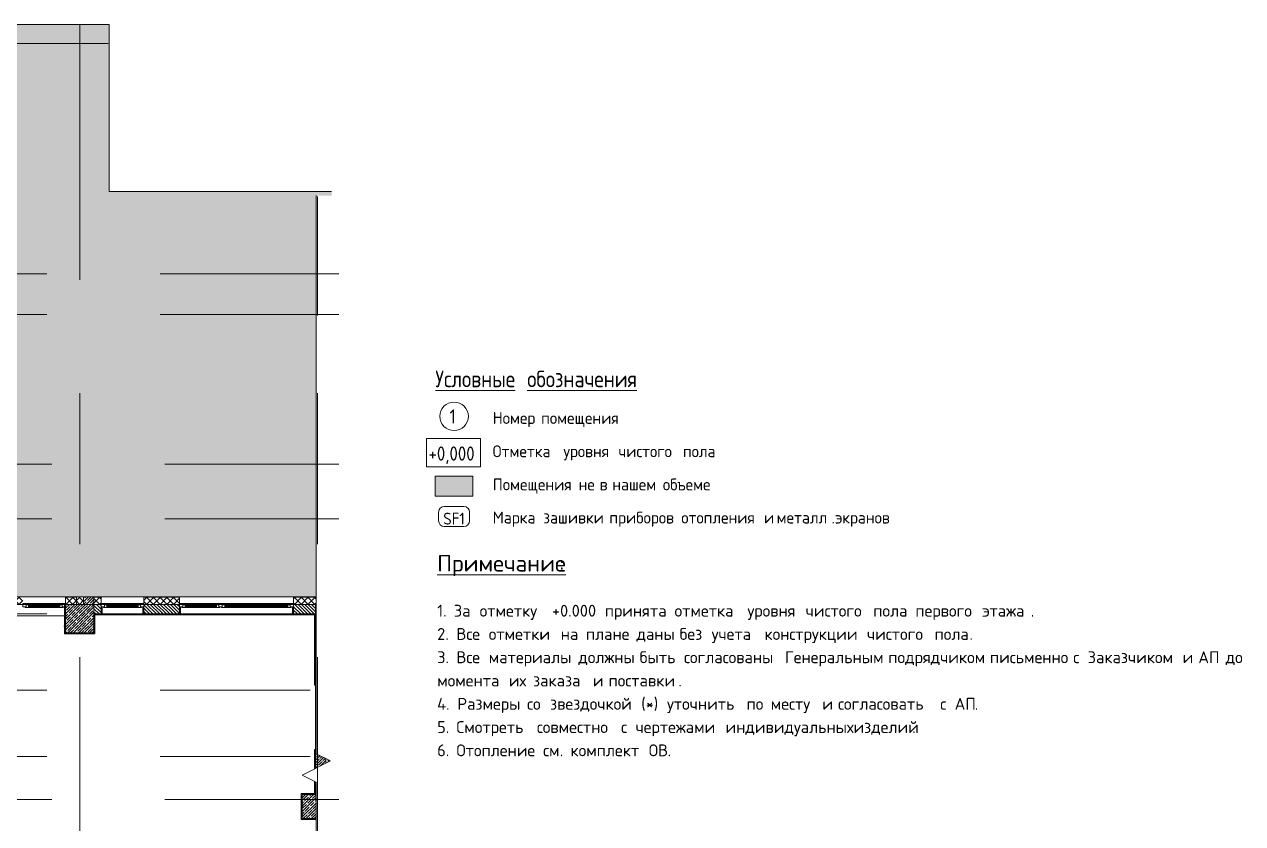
# Model space of a CAD drawing. Header units: millimetres. Extents: x -8624 to 194831, y -8553 to 29000.
# Drawn here: x 169199 to 194831, y 10590 to 27400 of the extents above; entities that cross this region are included whole.
import ezdxf

# ---------------------------------------------------------------- set-up
doc = ezdxf.new("R2010")
doc.units = ezdxf.units.MM
doc.linetypes.add('Осевая', pattern=[15875, 3175, -2381.25, 7937.5, -2381.25])
for name, color, linetype, lineweight in [('A-DETL-1', 7, 'Continuous', 9), ('A-DETL-GENF', 7, 'Continuous', 9), ('A-GENM-4', 7, 'Continuous', 9), ('A-GLAZ-2', 7, 'Continuous', 9), ('A-WALL-2', 7, 'Continuous', 9), ('A-WALL-5', 7, 'Continuous', 13), ('G-ANNO-TEXT', 7, 'Continuous', 9), ('I-WALL-5', 7, 'Continuous', 9), ('S-COLS-2', 7, 'Continuous', 9), ('Оси', 7, 'Continuous', 9), ('Оси-2', 7, 'Осевая', 9)]:
    doc.layers.add(name, color=color, linetype=linetype, lineweight=lineweight)
for name, color, linetype, lineweight, true_color in [('A-DETL-GENF-5', 7, 'Continuous', 9, 0xd4d4d4), ('A-DETL-GENF-8', 7, 'Continuous', 9, 0xf5f5f5), ('G-ANNO-TEXT-1', 7, 'Continuous', 9, 0x3c3c3c), ('G-ANNO-TEXT-2', 7, 'Continuous', 9, 0x008000), ('I-WALL-7', 9, 'Continuous', 9, 0x808080)]:
    doc.layers.add(name, color=color, linetype=linetype, lineweight=lineweight, true_color=true_color)
doc.styles.add('GOST Common_2', font='GOST_Common.ttf', dxfattribs={"width": 0.9, "height": 300})
doc.styles.add('GOST Common_3', font='GOST_Common.ttf', dxfattribs={"height": 250})
doc.styles.add('GOST Common_4', font='GOST_Common.ttf', dxfattribs={"width": 0.9, "height": 350})
doc.styles.add('ISOCPEUR', font='isocpeur.ttf', dxfattribs={"width": 0.9, "height": 250})
doc.styles.add('ISOCPEUR_2', font='isocpeur.ttf', dxfattribs={"height": 250})
doc.styles.add('ISOCPEUR_3', font='isocpeur.ttf', dxfattribs={"height": 350})
pattern_1 = [(45, (137053.74, 0), (-70.71068, 70.71068), []), (135, (137053.74, 0), (-70.71068, -70.71068), [])]
pattern_2 = [(45, (137053.745, 0), (-57.02463, 57.02463), []), (45, (137110.77, 0), (-57.02463, 57.02463), [100.806, -20.161, 3.353, -16.808])]
pattern_3 = [(0, (137053.745, 0), (121.92, 30.48), [10.058, -81.382, 10.058, -81.382, -487.68]), (0, (137053.745, 0), (121.92, 30.48), [-182.88, 10.058, -172.822, 10.058, -81.382, -213.36]), (0, (137053.745, 0), (121.92, 30.48), [-457.2, 10.058, -50.902, 10.058, -142.342]), (120, (137099.465, 15.24), (-87.356454, 90.345817), [10.058, -81.382, 10.058, -81.382, -487.68]), (120, (137099.465, 15.24), (-87.356454, 90.345817), [-182.88, 10.058, -172.822, 10.058, -81.382, -213.36]), (120, (137099.465, 15.24), (-87.356454, 90.345817), [-457.2, 10.058, -50.902, 10.058, -142.342]), (240, (137114.705, 76.2), (-34.563546, -120.825817), [10.058, -81.382, 10.058, -81.382, -487.68]), (240, (137114.705, 76.2), (-34.563546, -120.825817), [-182.88, 10.058, -172.822, 10.058, -81.382, -213.36]), (240, (137114.705, 76.2), (-34.563546, -120.825817), [-457.2, 10.058, -50.902, 10.058, -142.342])]

# ---------------------------------------------------------------- blocks, each defined once
blk = doc.blocks.new('парапет1 - парапет-18629556-План зашивки приборов отопления в осях 3 этажа 1-12')
at = {"layer": 'A-GENM-4'}
for p, q in [((-2411, 27400), (33928, 27400)), ((33928, 27400), (33926, 27398)), ((33928, 27400), (33928, 27398))]:
    blk.add_line(p, q, dxfattribs=at)
blk = doc.blocks.new('BSC_Колонна _Прямоугольная - 600х600-V163-План зашивки приборов отопления в осях 3 этажа 1-12')
at = {"layer": 'S-COLS-2'}
h = blk.add_hatch(dxfattribs=at)
h.set_pattern_fill('FP_132', color=256, style=0, pattern_type=2)
h.set_pattern_definition([(45, (-33310, -14900), (-57.02463, 57.02463), []), (45, (-33252.975, -14900), (-57.02463, 57.02463), [100.806, -20.161, 3.353, -16.808])])
h.paths.add_polyline_path([(-300, -300), (300, -300), (300, 300), (-300, 300), (-300, 113)])
for p, q in [((300, 300), (-300, 300)), ((-300, 300), (-300, -300)), ((300, -300), (300, 300)), ((-300, -300), (300, -300))]:
    blk.add_line(p, q, dxfattribs=at)
blk = doc.blocks.new('120_Окно_СКБ_1Ст - 120_Окно_СКБ_1Ст 900х2500_h_-V160-План зашивки приборов отопления в осях 3 этажа 1-12')
at = {"layer": 'A-GLAZ-2'}
for p, q in [((-450, -127), (-450, -57)), ((-450, -57), (-380, -57)), ((450, -57), (-450, -57)), ((-380, -127), (-450, -127)), ((-430, -127), (-400, -127)), ((-380, -127), (-400, -127)), ((-400, -127), (-400, -137)), ((-400, -137), (400, -137)), ((400, -137), (-400, -137)), ((-380, -57), (-380, -127)), ((380, -87), (-380, -87)), ((-380, -87), (-380, -127)), ((-330, -137), (-330, -87)), ((-330, -107), (330, -107)), ((330, -117), (-330, -117)), ((330, -137), (330, -87)), ((380, -127), (380, -57)), ((380, -57), (450, -57)), ((380, -127), (380, -87)), ((450, -127), (380, -127)), ((400, -127), (380, -127)), ((400, -127), (430, -127)), ((400, -137), (400, -127)), ((450, -57), (450, -127))]:
    blk.add_line(p, q, dxfattribs=at)
blk = doc.blocks.new('120_Окно_СКБ_1Ст - 120_Окно_СКБ_1Ст_900х2500_h_-20705657-План зашивки приборов отопления в осях 3 этажа 1-12')
at = {"layer": 'A-GLAZ-2'}
for p, q in [((-450, -127), (-450, -57)), ((-450, -57), (-380, -57)), ((450, -57), (-450, -57)), ((-380, -127), (-450, -127)), ((-430, -127), (-400, -127)), ((-380, -127), (-400, -127)), ((-400, -127), (-400, -137)), ((-400, -137), (400, -137)), ((400, -137), (-400, -137)), ((-380, -57), (-380, -127)), ((380, -87), (-380, -87)), ((-380, -87), (-380, -127)), ((-330, -137), (-330, -87)), ((-330, -107), (330, -107)), ((330, -117), (-330, -117)), ((330, -137), (330, -87)), ((380, -127), (380, -57)), ((380, -57), (450, -57)), ((380, -127), (380, -87)), ((450, -127), (380, -127)), ((400, -127), (380, -127)), ((400, -127), (450, -127)), ((400, -137), (400, -127)), ((450, -57), (450, -127))]:
    blk.add_line(p, q, dxfattribs=at)
blk = doc.blocks.new('120_Окно_СКБ_2Ст - 120_Окно_СКБ_2Ст 2400х2500 _мал створка слева_-22817474-План зашивки приборов отопления в осях 3 этажа 1-12')
at = {"layer": 'A-GLAZ-2'}
for p, q in [((-1130, 127), (-1200, 127)), ((-1200, 127), (-1200, 57)), ((-1200, 57), (-1130, 57)), ((1200, 57), (-1200, 57)), ((-1180, 127), (-1150, 127)), ((-1150, 127), (-1150, 137)), ((-1150, 137), (320, 137)), ((320, 137), (-1150, 137)), ((-1130, 127), (-1150, 127)), ((-1130, 57), (-1130, 127)), ((-1130, 87), (-1130, 127)), ((300, 87), (-1130, 87)), ((-1080, 137), (-1080, 87)), ((250, 117), (-1080, 117)), ((-1080, 107), (250, 107)), ((250, 137), (250, 87)), ((370, 127), (300, 127)), ((300, 127), (300, 57)), ((300, 127), (300, 87)), ((320, 127), (300, 127)), ((300, 57), (370, 57)), ((320, 137), (320, 127)), ((320, 127), (350, 127)), ((350, 127), (350, 137)), ((350, 137), (1150, 137)), ((1150, 137), (350, 137)), ((370, 127), (350, 127)), ((370, 57), (370, 127)), ((370, 87), (370, 127)), ((1130, 87), (370, 87)), ((420, 137), (420, 87)), ((1080, 117), (420, 117)), ((420, 107), (1080, 107)), ((1080, 137), (1080, 87)), ((1200, 127), (1130, 127)), ((1130, 127), (1130, 57)), ((1130, 127), (1130, 87)), ((1150, 127), (1130, 127)), ((1130, 57), (1200, 57)), ((1150, 137), (1150, 127)), ((1150, 127), (1180, 127)), ((1200, 57), (1200, 127))]:
    blk.add_line(p, q, dxfattribs=at)
blk = doc.blocks.new('BSC_Колонна _Прямоугольная - 500х500-V177-План зашивки приборов отопления в осях 3 этажа 1-12')
at = {"layer": 'S-COLS-2'}
h = blk.add_hatch(dxfattribs=at)
h.set_pattern_fill('FP_147', color=256, style=0, pattern_type=2)
h.set_pattern_definition([(45, (-38240, -10950), (-57.02463, 57.02463), []), (45, (-38182.975, -10950), (-57.02463, 57.02463), [100.806, -20.161, 3.353, -16.808])])
h.paths.add_polyline_path([(-250, -250), (48, -250), (48, 250), (-250, 250), (-250, 46)])
for p, q in [((48, 250), (-250, 250)), ((-250, 250), (-250, -250)), ((-250, -250), (48, -250))]:
    blk.add_line(p, q, dxfattribs=at)
blk = doc.blocks.new('парапет10 - парапет-22960140-План зашивки приборов отопления в осях 3 этажа 1-12')
at = {"layer": 'A-GENM-4'}
blk.add_line((38607, 23888), (33928, 23888), dxfattribs=at)
blk = doc.blocks.new('DET_L_Линия разрыва - М100-30654710-План зашивки приборов отопления в осях 3 этажа 1-12')
at = {"layer": 'A-DETL-GENF'}
for p, q in [((11890, 300), (11740, 0)), ((12190, -300), (11890, 300)), ((11740, 0), (0, 0)), ((12340, 0), (12190, -300)), ((24080, 0), (12340, 0))]:
    blk.add_line(p, q, dxfattribs=at)

msp = doc.modelspace()

# ---------------------------------------------------------------- hatches: boundary and pattern name
at = {"layer": 'A-DETL-GENF-5'}
msp.add_hatch(color=256, dxfattribs=at).paths.add_polyline_path([(136496.6, 14774.9), (136785.7, 14774.9), (136785.7, 15358), (175341.4, 15358), (175341.4, 23799.7), (175661.1, 23799.7), (175661.1, 23888.3), (170981.8, 23888.3), (170981.8, 27398.1), (134644.7, 27398.1), (134644.7, 14774.9), (135854.5, 14774.9)])
at = {"layer": 'A-DETL-GENF-8'}
msp.add_hatch(color=256, dxfattribs=at).paths.add_polyline_path([(178636, 17479.4), (178636, 17901), (177843.5, 17901), (177843.5, 17479.4)])
at = {"layer": 'A-WALL-2'}
h = msp.add_hatch(dxfattribs=at)
h.set_pattern_fill('FP_127', color=256, style=0, pattern_type=2)
h.set_pattern_definition(pattern_1)
h.paths.add_polyline_path([(174863.7, 15200), (175341.4, 15200), (175341.4, 15350), (174863.7, 15350)])
h.paths.add_polyline_path([(171808.9, 15200), (172463.7, 15200), (172463.7, 15350), (171713.7, 15350), (171713.7, 15200)])
h.paths.add_polyline_path([(169163.7, 15200), (169163.7, 15350), (167070.7, 15349), (167070.7, 15288), (167067.7, 15285), (166293.7, 15285), (166290.7, 15288), (166290, 15350), (162664, 15349), (162664, 15288), (162659.8, 15285), (161487, 15285), (161484, 15288), (161483.3, 15350), (156843.7, 15349), (156843.7, 15288), (156840.7, 15285), (156066.7, 15285), (156063.7, 15288), (156063, 15350), (151836.7, 15349), (151835.6, 15285.7), (151833.7, 15285), (151657.4, 15286.1), (151656.7, 15288), (151656, 15350), (149913.7, 15350), (149913.7, 15200), (167956.6, 15200)])
h.paths.add_polyline_path([(145313.7, 15200), (145313.7, 15350), (144713.7, 15350), (144713.7, 15200), (144843.1, 15200)])
h.paths.add_polyline_path([(146213.7, 15200), (146813.7, 15200), (146813.7, 15350), (146213.7, 15350)])
h.paths.add_polyline_path([(143813.7, 15200), (143813.7, 15350), (137093.7, 15350), (137093.7, 15293), (136943.7, 15293), (136943.7, 15200), (143559, 15200)])
h.paths.add_polyline_path([(170203.8, 15200), (170293.7, 15200), (170293.7, 15350), (170063.7, 15350), (170063.7, 15200)])
h.paths.add_polyline_path([(170663.7, 15200), (170813.7, 15200), (170813.7, 15350), (170663.7, 15350)])
h = msp.add_hatch(dxfattribs=at)
h.set_pattern_fill('FP_125', color=256, style=0, pattern_type=2)
h.set_pattern_definition([(135, (137053.745, 0), (-35.35534, -35.35534), [])])
h.paths.add_polyline_path([(171808.9, 15000), (172463.7, 15000), (172463.7, 15200), (171713.7, 15200), (171713.7, 15000)])
h.paths.add_polyline_path([(170813.7, 15000), (170813.7, 15200), (170663.7, 15200), (170663.7, 15000), (170683.7, 15000)])
h.paths.add_polyline_path([(175323.7, 15000), (175323.7, 15200), (174863.7, 15200), (174863.7, 15000), (175303.7, 15000)])
at = {"layer": 'I-WALL-5'}
h = msp.add_hatch(dxfattribs=at)
h.set_pattern_fill('FP_127', color=256, style=0, pattern_type=2)
h.set_pattern_definition(pattern_1)
h.paths.add_polyline_path([(170293.7, 15200), (170443.7, 15200), (170443.7, 15358), (170293.7, 15358), (170293.7, 15263.7)])
h = msp.add_hatch(dxfattribs=at)
h.set_pattern_fill('FP_128', color=256, style=0, pattern_type=2)
h.set_pattern_definition(pattern_2)
h.paths.add_polyline_path([(170524.8, 15200), (170663.7, 15200), (170663.7, 15358), (170443.7, 15358), (170443.7, 15200)])
h = msp.add_hatch(dxfattribs=at)
h.set_pattern_fill('FP_128', color=256, style=0, pattern_type=2)
h.set_pattern_definition(pattern_2)
h.paths.add_polyline_path([(175323.7, 11200), (175341.4, 11200), (175341.4, 11459.9), (175323.7, 11468.7), (175323.7, 11459.9)])
h.paths.add_polyline_path([(175323.7, 11751), (175543.7, 11861), (175543.7, 11958.7), (175341.4, 12059.9), (175341.4, 12125), (175323.7, 12125), (175323.7, 11852.6)])
h.paths.add_polyline_path([(175341.4, 13525), (175341.4, 15200), (175323.7, 15200), (175323.7, 13525)])
h = msp.add_hatch(dxfattribs=at)
h.set_pattern_fill('FP_128', color=256, style=0, pattern_type=2)
h.set_pattern_definition(pattern_2)
h.paths.add_polyline_path([(175593.7, 11886), (175641.4, 11909.9), (175593.7, 11933.7), (175593.7, 11909.9)])
at = {"layer": 'I-WALL-7'}
h = msp.add_hatch(dxfattribs=at)
h.set_pattern_fill('FP_148', color=256, style=0, pattern_type=2)
h.set_pattern_definition(pattern_3)
h.paths.add_polyline_path([(170833.7, 15000), (170833.7, 15148), (170813.7, 15148), (170813.7, 15000)])
h = msp.add_hatch(dxfattribs=at)
h.set_pattern_fill('FP_148', color=256, style=0, pattern_type=2)
h.set_pattern_definition(pattern_3)
h.paths.add_polyline_path([(171713.7, 15000), (171713.7, 15148), (171693.7, 15148), (171693.7, 15000)])
h = msp.add_hatch(dxfattribs=at)
h.set_pattern_fill('FP_148', color=256, style=0, pattern_type=2)
h.set_pattern_definition(pattern_3)
h.paths.add_polyline_path([(172483.7, 15000), (172483.7, 15148), (172463.7, 15148), (172463.7, 15000)])
h = msp.add_hatch(dxfattribs=at)
h.set_pattern_fill('FP_148', color=256, style=0, pattern_type=2)
h.set_pattern_definition(pattern_3)
h.paths.add_polyline_path([(174863.7, 15000), (174863.7, 15148), (174843.7, 15148), (174843.7, 15000)])
h = msp.add_hatch(dxfattribs=at)
h.set_pattern_fill('FP_148', color=256, style=0, pattern_type=2)
h.set_pattern_definition(pattern_3)
h.paths.add_polyline_path([(170063.7, 14580), (170063.7, 14960), (170043.7, 14960), (170043.7, 14580)])
h = msp.add_hatch(dxfattribs=at)
h.set_pattern_fill('FP_148', color=256, style=0, pattern_type=2)
h.set_pattern_definition(pattern_3)
h.paths.add_polyline_path([(170663.7, 14600), (170683.7, 14600), (170683.7, 15000), (170663.7, 15000)])
h = msp.add_hatch(dxfattribs=at)
h.set_pattern_fill('FP_148', color=256, style=0, pattern_type=2)
h.set_pattern_definition(pattern_3)
h.paths.add_polyline_path([(175303.7, 14980), (175323.7, 14980), (175323.7, 15000), (174863.7, 15000), (174863.7, 14980), (175302.7, 14980)])
h.paths.add_polyline_path([(172463.7, 14980), (172463.7, 15000), (171713.7, 15000), (171713.7, 14980), (171808.9, 14980)])
h.paths.add_polyline_path([(170683.7, 14980), (170813.7, 14980), (170813.7, 15000), (170683.7, 15000)])
h = msp.add_hatch(dxfattribs=at)
h.set_pattern_fill('FP_148', color=256, style=0, pattern_type=2)
h.set_pattern_definition(pattern_3)
h.paths.add_polyline_path([(175303.7, 11200), (175323.7, 11200), (175323.7, 11468.7), (175303.7, 11478.7), (175303.7, 11220)])
h.paths.add_polyline_path([(175303.7, 11741), (175323.7, 11751), (175323.7, 12125), (175303.7, 12125), (175303.7, 11909.9)])
h.paths.add_polyline_path([(175303.7, 13525), (175323.7, 13525), (175323.7, 14980), (175303.7, 14980), (175303.7, 14008.5)])
h = msp.add_hatch(dxfattribs=at)
h.set_pattern_fill('FP_148', color=256, style=0, pattern_type=2)
h.set_pattern_definition(pattern_3)
h.paths.add_polyline_path([(170063.7, 14580), (170683.7, 14580), (170683.7, 14600), (170063.7, 14600)])
h = msp.add_hatch(dxfattribs=at)
h.set_pattern_fill('FP_148', color=256, style=0, pattern_type=2)
h.set_pattern_definition(pattern_3)
h.paths.add_polyline_path([(175341.4, 13505), (175341.4, 13525), (175303.7, 13525), (175303.7, 13505)])
h = msp.add_hatch(dxfattribs=at)
h.set_pattern_fill('FP_148', color=256, style=0, pattern_type=2)
h.set_pattern_definition(pattern_3)
h.paths.add_polyline_path([(175303.7, 12125), (175341.4, 12125), (175341.4, 12145), (175303.7, 12145), (175303.7, 12140)])
h = msp.add_hatch(dxfattribs=at)
h.set_pattern_fill('FP_148', color=256, style=0, pattern_type=2)
h.set_pattern_definition(pattern_3)
h.paths.add_polyline_path([(175023.7, 11200), (175303.7, 11200), (175302.7, 11220), (175023.7, 11220)])
h = msp.add_hatch(dxfattribs=at)
h.set_pattern_fill('FP_148', color=256, style=0, pattern_type=2)
h.set_pattern_definition(pattern_3)
h.paths.add_polyline_path([(175043.7, 10680), (175043.7, 11200), (175023.7, 11200), (175023.7, 10680)])
h = msp.add_hatch(dxfattribs=at)
h.set_pattern_fill('FP_148', color=256, style=0, pattern_type=2)
h.set_pattern_definition(pattern_3)
h.paths.add_polyline_path([(175341.4, 10680), (175341.4, 10700), (175043.7, 10700), (175043.7, 10680)])

# ---------------------------------------------------------------- linework, layer by layer
at = {"layer": 'A-DETL-1'}
for p, q in [((170981.8, 27398.1), (134644.7, 27398.1)), ((170981.8, 23888.3), (170981.8, 27398.1)), ((175661.1, 23888.3), (170981.8, 23888.3)), ((178636, 17901), (177843.5, 17901)), ((177843.5, 17901), (177843.5, 17479.4)), ((178636, 17479.4), (178636, 17901)), ((177843.5, 17479.4), (178636, 17479.4)), ((178033.5, 17261.4), (178446, 17261.4)), ((177913.5, 16959.7), (177913.5, 17141.4)), ((178566, 17141.4), (178566, 16959.7)), ((178446, 16839.7), (178033.5, 16839.7)), ((136785.7, 15358), (175341.4, 15358))]:
    msp.add_line(p, q, dxfattribs=at)
msp.add_circle((178239.7, 19156.2), 300, dxfattribs=at)
for centre, start, end in [((178033.5, 17141.4), 90, 180), ((178446, 17141.4), 0, 90), ((178033.5, 16959.7), 180, 270), ((178446, 16959.7), 270, 0)]:
    msp.add_arc(centre, 120, start, end, dxfattribs=at)
at = {"layer": 'A-WALL-2'}
for p, q in [((167663.7, 15200), (170063.7, 15200)), ((170063.7, 15358), (170063.7, 15200)), ((175323.7, 15200), (170663.7, 15200)), ((170813.7, 15148), (170813.7, 15358)), ((171713.7, 15358), (171713.7, 15148)), ((172463.7, 15148), (172463.7, 15358)), ((174863.7, 15358), (174863.7, 15148)), ((175323.7, 15000), (175323.7, 15200))]:
    msp.add_line(p, q, dxfattribs=at)
at = {"layer": 'A-WALL-5'}
for p, q in [((170286.7, 15353), (170063.7, 15353)), ((170293.7, 15350), (170063.7, 15350)), ((170286.7, 15358), (170286.7, 15350)), ((170288.7, 15358), (170288.7, 15350)), ((170293.7, 15358), (170293.7, 15200)), ((170443.7, 15358), (170443.7, 15200)), ((170663.7, 15358), (170663.7, 15200)), ((170813.7, 15353), (170663.7, 15353)), ((170813.7, 15350), (170663.7, 15350)), ((170813.7, 15200), (170663.7, 15200)), ((172463.7, 15353), (171713.7, 15353)), ((172463.7, 15350), (171713.7, 15350)), ((172463.7, 15200), (171713.7, 15200)), ((175341.4, 15353), (174863.7, 15353)), ((175341.4, 15350), (174863.7, 15350)), ((175323.7, 15200), (174863.7, 15200)), ((170043.7, 14960), (170043.7, 14580)), ((170813.7, 15000), (170663.7, 15000)), ((170683.7, 14980), (170813.7, 14980)), ((170683.7, 14980), (170683.7, 14979)), ((171713.7, 15000), (172463.7, 15000)), ((171713.7, 14980), (172463.7, 14980)), ((174863.7, 15000), (175323.7, 15000)), ((174863.7, 14980), (175302.7, 14980)), ((175323.7, 14980), (175323.7, 15000)), ((175323.7, 14980), (175323.7, 13525)), ((175303.7, 13525), (175323.7, 13525)), ((175323.7, 13525), (175303.7, 13525)), ((175303.7, 12125), (175303.7, 11741)), ((175323.7, 12125), (175323.7, 11751)), ((175303.7, 11478.7), (175303.7, 11220)), ((175323.7, 11468.7), (175323.7, 11200)), ((175023.7, 11220), (175303.7, 11220)), ((175043.7, 10680), (175341.4, 10680))]:
    msp.add_line(p, q, dxfattribs=at)
at = {"layer": 'G-ANNO-TEXT-1', "flags": 128}
msp.add_lwpolyline([(177663, 18686.7), (178796.9, 18686.7), (178796.9, 18090.7), (177663, 18090.7)], close=True, dxfattribs=at)
at = {"layer": 'I-WALL-5'}
for p, q in [((170042.7, 15148), (170063.7, 15148)), ((170042.7, 15148), (170042.7, 15000)), ((170043.7, 14980), (170043.7, 15200)), ((170813.7, 15148), (170813.7, 14979)), ((170834.7, 15148), (170813.7, 15148)), ((170833.7, 15000), (170833.7, 15148)), ((170834.7, 15000), (170834.7, 15148)), ((171713.7, 15148), (171692.7, 15148)), ((171692.7, 15148), (171692.7, 15000)), ((171693.7, 15148), (171693.7, 15000)), ((171713.7, 14979), (171713.7, 15148)), ((172463.7, 15148), (172463.7, 14979)), ((172484.7, 15148), (172463.7, 15148)), ((172483.7, 15000), (172483.7, 15148)), ((172484.7, 15000), (172484.7, 15148)), ((174863.7, 15148), (174842.7, 15148)), ((174842.7, 15148), (174842.7, 15000)), ((174843.7, 15148), (174843.7, 15000)), ((174863.7, 15148), (174863.7, 14979)), ((175341.4, 15200), (175323.7, 15200)), ((170042.7, 14959), (168835.9, 14959)), ((170063.7, 15000), (170042.7, 15000)), ((170063.7, 14960), (170042.7, 14960)), ((170042.7, 14960), (170042.7, 14579)), ((170043.7, 14980), (170063.7, 14980)), ((170683.7, 14580), (170683.7, 14979)), ((175302.7, 14979), (170684.7, 14979)), ((170684.7, 14579), (170684.7, 14979)), ((170813.7, 15000), (170834.7, 15000)), ((171713.7, 14980), (170813.7, 14980)), ((170833.7, 15000), (171693.7, 15000)), ((171692.7, 15000), (171713.7, 15000)), ((172463.7, 15000), (172484.7, 15000)), ((174863.7, 14980), (172463.7, 14980)), ((172483.7, 15000), (174843.7, 15000)), ((174842.7, 15000), (174863.7, 15000)), ((175302.7, 15000), (175302.7, 14980)), ((175302.7, 14980), (175303.7, 14980)), ((175302.7, 14979), (175302.7, 13525)), ((175303.7, 13525), (175303.7, 15000)), ((170042.7, 14579), (170684.7, 14579)), ((170043.7, 14580), (170683.7, 14580)), ((175302.7, 13525), (175303.7, 13525)), ((175303.7, 13525), (175303.7, 13504)), ((175303.7, 13505), (175341.4, 13505)), ((175303.7, 13504), (175341.4, 13504)), ((175323.7, 13525), (175341.4, 13525)), ((175341.4, 13525), (175323.7, 13525)), ((175323.7, 12145), (175323.7, 13505)), ((175302.7, 12125), (175302.7, 11740.5)), ((175302.7, 12125), (175341.4, 12125)), ((175303.7, 12146), (175303.7, 12125)), ((175341.4, 12146), (175303.7, 12146)), ((175341.4, 12145), (175303.7, 12145)), ((175543.7, 11861), (175543.7, 11958.7)), ((175593.7, 11933.7), (175593.7, 11886)), ((175302.7, 11479.2), (175302.7, 11220)), ((175022.7, 11221), (175022.7, 10679)), ((175303.7, 11221), (175022.7, 11221)), ((175023.7, 11220), (175023.7, 10680)), ((175022.7, 10679), (175341.4, 10679)), ((175023.7, 10680), (175043.7, 10680))]:
    msp.add_line(p, q, dxfattribs=at)
at = {"layer": 'Оси'}
for p, q in [((170363.7, 24898.1), (170363.7, 27398.1)), ((168463.7, 27000), (170963.7, 27000)), ((175363.7, 21277.7), (175363.7, 23777.7)), ((173313.7, 22150), (175813.7, 22150)), ((173313.7, 21300), (175813.7, 21300)), ((173313.7, 18150), (175813.7, 18150)), ((173313.7, 17000), (175813.7, 17000)), ((172713.7, 15000), (175213.7, 15000)), ((172713.7, 13400), (175213.7, 13400)), ((172713.7, 12000), (175213.7, 12000)), ((173313.7, 11100), (175813.7, 11100))]:
    msp.add_line(p, q, dxfattribs=at)
at = {"layer": 'Оси-2'}
for p, q in [((170363.7, 593.7), (170363.7, 24898.1)), ((134746.7, 22150), (173313.7, 22150)), ((134746.7, 21300), (173313.7, 21300)), ((175363.7, 593.7), (175363.7, 21277.7)), ((134851.3, 18150), (173313.7, 18150)), ((134851.3, 17000), (173313.7, 17000)), ((134746.7, 15000), (172713.7, 15000)), ((134746.7, 13400), (172713.7, 13400)), ((134746.7, 12000), (172713.7, 12000)), ((134851.3, 11100), (173313.7, 11100))]:
    msp.add_line(p, q, dxfattribs=at)

# ---------------------------------------------------------------- block references
at = {"layer": 'A-DETL-GENF', "rotation": 90.00000000000031}
msp.add_blockref('DET_L_Линия разрыва - М100-30654710-План зашивки приборов отопления в осях 3 этажа 1-12', (175341.4, -280), dxfattribs=at)
at = {"layer": 'A-GENM-4'}
for name in ['парапет1 - парапет-18629556-План зашивки приборов отопления в осях 3 этажа 1-12', 'парапет10 - парапет-22960140-План зашивки приборов отопления в осях 3 этажа 1-12']:
    msp.add_blockref(name, (137053.7, 0), dxfattribs=at)
at = {"layer": 'A-GLAZ-2'}
for name, p in [('120_Окно_СКБ_1Ст - 120_Окно_СКБ_1Ст_900х2500_h_-20705657-План зашивки приборов отопления в осях 3 этажа 1-12', (169613.7, 15275)), ('120_Окно_СКБ_1Ст - 120_Окно_СКБ_1Ст 900х2500_h_-V160-План зашивки приборов отопления в осях 3 этажа 1-12', (171263.7, 15275))]:
    msp.add_blockref(name, p, dxfattribs=at)
at = {"layer": 'A-GLAZ-2', "rotation": 180}
msp.add_blockref('120_Окно_СКБ_2Ст - 120_Окно_СКБ_2Ст 2400х2500 _мал створка слева_-22817474-План зашивки приборов отопления в осях 3 этажа 1-12', (173663.7, 15275), dxfattribs=at)
at = {"layer": 'S-COLS-2'}
for name, p in [('BSC_Колонна _Прямоугольная - 600х600-V163-План зашивки приборов отопления в осях 3 этажа 1-12', (170363.7, 14900)), ('BSC_Колонна _Прямоугольная - 500х500-V177-План зашивки приборов отопления в осях 3 этажа 1-12', (175293.7, 10950))]:
    msp.add_blockref(name, p, dxfattribs=at)

# ---------------------------------------------------------------- texts
at = {"layer": 'G-ANNO-TEXT', "attachment_point": 1}
for s, insert, char_height, width, style in [('\\LУсловные', (177845.4, 20117.7), 350, 2215.063, 'GOST Common_4'), ('\\L\\fGOST Common|b0|i0|c204|p34|;\\W.9;\\L ', (179673, 20117.7), 350, 129.873, 'GOST Common_4'), ('\\Lобозначения', (179780.2, 20117.7), 350, 3015.948, 'GOST Common_4'), ('\\fGOST Common|b0|i0|c204|p34|;\\W.9;1', (178145.4, 19303.4), 300, 173.165, 'GOST Common_2'), ('\\LПримечание', (177884.1, 16240.6), 350, 3110.548, 'ISOCPEUR_3'), ('\\L\\fISOCPEUR|b0|i0|c204|p34|;\\L:', (180450.6, 16240.6), 350, 128.27, 'ISOCPEUR_3'), ('1. ', (177884.1, 15192.7), 250, 424.894, 'ISOCPEUR_2'), ('За', (178234.7, 15192.7), 250, 472.996, 'ISOCPEUR_2'), ('\\fISOCPEUR|b0|i0|c204|p34|; ', (178624.9, 15192.7), 250, 184.388, 'ISOCPEUR_2'), (' +0.000 ', (180139.7, 15192.7), 250, 1539.24, 'ISOCPEUR_2'), ('\\fISOCPEUR|b0|i0|c204|p34|; ', (182726, 15192.7), 250, 184.388, 'ISOCPEUR_2'), ('\\fISOCPEUR|b0|i0|c204|p34|; ', (184260.6, 15192.7), 250, 184.388, 'ISOCPEUR_2'), ('\\fISOCPEUR|b0|i0|c204|p34|; ', (185484.3, 15192.7), 250, 184.388, 'ISOCPEUR_2'), ('\\fISOCPEUR|b0|i0|c204|p34|; ', (186906.4, 15192.7), 250, 184.388, 'ISOCPEUR_2'), ('\\fISOCPEUR|b0|i0|c204|p34|; ', (187792.8, 15192.7), 250, 184.388, 'ISOCPEUR_2'), ('\\fISOCPEUR|b0|i0|c204|p34|; ', (189195, 15192.7), 250, 184.388, 'ISOCPEUR_2'), ('отметку', (178777.1, 15192.7), 250, 1651.476, 'ISOCPEUR_2'), ('принята', (181409.7, 15192.7), 250, 1595.358, 'ISOCPEUR_2'), ('отметка', (182878.1, 15192.7), 250, 1675.527, 'ISOCPEUR_2'), ('уровня', (184412.7, 15192.7), 250, 1298.734, 'ISOCPEUR_2'), ('чистого', (185636.4, 15192.7), 250, 1539.24, 'ISOCPEUR_2'), ('пола', (187058.5, 15192.7), 250, 889.873, 'ISOCPEUR_2'), ('первого', (187944.9, 15192.7), 250, 1515.189, 'ISOCPEUR_2'), ('этажа', (189347.2, 15192.7), 250, 1242.616, 'ISOCPEUR_2'), ('\\fISOCPEUR|b0|i0|c204|p34|;.', (190372.4, 15192.7), 250, 88.186, 'ISOCPEUR_2'), ('2. ', (177884.1, 14703.2), 250, 489.029, 'ISOCPEUR_2'), ('Все', (178287.6, 14703.2), 250, 641.35, 'ISOCPEUR_2'), ('\\fISOCPEUR|b0|i0|c204|p34|; ', (178816.8, 14703.2), 250, 184.388, 'ISOCPEUR_2'), ('отметки', (178968.9, 14703.2), 250, 1651.476, 'ISOCPEUR_2'), ('\\fISOCPEUR|b0|i0|c204|p34|; ', (180331.5, 14703.2), 250, 184.388, 'ISOCPEUR_2'), ('на', (180483.6, 14703.2), 250, 456.962, 'ISOCPEUR_2'), ('\\fISOCPEUR|b0|i0|c204|p34|; ', (180860.7, 14703.2), 250, 184.388, 'ISOCPEUR_2'), ('плане', (181012.8, 14703.2), 250, 1106.329, 'ISOCPEUR_2'), ('\\fISOCPEUR|b0|i0|c204|p34|; ', (181925.6, 14703.2), 250, 184.388, 'ISOCPEUR_2'), ('даны', (182077.8, 14703.2), 250, 913.924, 'ISOCPEUR_2'), ('\\fISOCPEUR|b0|i0|c204|p34|; ', (182831.8, 14703.2), 250, 184.388, 'ISOCPEUR_2'), ('без', (182984, 14703.2), 250, 633.333, 'ISOCPEUR_2'), ('\\fISOCPEUR|b0|i0|c204|p34|; ', (183506.5, 14703.2), 250, 184.388, 'ISOCPEUR_2'), ('учета', (183658.6, 14703.2), 250, 1162.447, 'ISOCPEUR_2'), ('\\fISOCPEUR|b0|i0|c204|p34|; ', (184617.8, 14703.2), 250, 184.388, 'ISOCPEUR_2'), ('конструкции', (184769.9, 14703.2), 250, 2429.113, 'ISOCPEUR_2'), ('\\fISOCPEUR|b0|i0|c204|p34|; ', (186774.1, 14703.2), 250, 184.388, 'ISOCPEUR_2'), ('чистого', (186926.2, 14703.2), 250, 1539.24, 'ISOCPEUR_2'), ('\\fISOCPEUR|b0|i0|c204|p34|; ', (188196.2, 14703.2), 250, 184.388, 'ISOCPEUR_2'), ('пола', (188348.4, 14703.2), 250, 889.873, 'ISOCPEUR_2'), ('\\fISOCPEUR|b0|i0|c204|p34|;.', (189082.6, 14703.2), 250, 88.186, 'ISOCPEUR_2'), ('3. ', (177884.1, 14213.7), 250, 489.029, 'ISOCPEUR_2'), ('Все', (178287.6, 14213.7), 250, 641.35, 'ISOCPEUR_2'), ('\\fISOCPEUR|b0|i0|c204|p34|; ', (178816.8, 14213.7), 250, 184.388, 'ISOCPEUR_2'), ('материалы', (178968.9, 14213.7), 250, 2100.421, 'ISOCPEUR_2'), ('\\fISOCPEUR|b0|i0|c204|p34|; ', (180701.9, 14213.7), 250, 184.388, 'ISOCPEUR_2'), ('должны', (180854.1, 14213.7), 250, 1378.902, 'ISOCPEUR_2'), ('\\fISOCPEUR|b0|i0|c204|p34|; ', (181991.8, 14213.7), 250, 184.388, 'ISOCPEUR_2'), ('быть', (182143.9, 14213.7), 250, 945.991, 'ISOCPEUR_2'), ('\\fISOCPEUR|b0|i0|c204|p34|; ', (182924.4, 14213.7), 250, 184.388, 'ISOCPEUR_2'), ('согласованы', (183076.6, 14213.7), 250, 2389.029, 'ISOCPEUR_2'), ('\\fISOCPEUR|b0|i0|c204|p34|; ', (185047.7, 14213.7), 250, 184.388, 'ISOCPEUR_2'), ('Генеральным', (185199.8, 14213.7), 250, 2453.164, 'ISOCPEUR_2'), ('\\fISOCPEUR|b0|i0|c204|p34|; ', (187223.9, 14213.7), 250, 184.388, 'ISOCPEUR_2'), ('подрядчиком', (187376, 14213.7), 250, 2405.062, 'ISOCPEUR_2'), ('\\fISOCPEUR|b0|i0|c204|p34|; ', (189360.4, 14213.7), 250, 184.388, 'ISOCPEUR_2'), ('письменно', (189512.5, 14213.7), 250, 1940.084, 'ISOCPEUR_2'), ('\\fISOCPEUR|b0|i0|c204|p34|; ', (191113.3, 14213.7), 250, 184.388, 'ISOCPEUR_2'), ('\\fISOCPEUR|b0|i0|c204|p34|;с', (191265.4, 14213.7), 250, 184.388, 'ISOCPEUR_2'), ('\\fISOCPEUR|b0|i0|c204|p34|; ', (191417.5, 14213.7), 250, 184.388, 'ISOCPEUR_2'), ('Заказчиком', (191569.7, 14213.7), 250, 2236.708, 'ISOCPEUR_2'), ('\\fISOCPEUR|b0|i0|c204|p34|; ', (193415.2, 14213.7), 250, 184.388, 'ISOCPEUR_2'), ('\\fISOCPEUR|b0|i0|c204|p34|;и', (193567.3, 14213.7), 250, 216.456, 'ISOCPEUR_2'), ('\\fISOCPEUR|b0|i0|c204|p34|; ', (193745.9, 14213.7), 250, 184.388, 'ISOCPEUR_2'), ('АП', (193898, 14213.7), 250, 513.08, 'ISOCPEUR_2'), ('\\fISOCPEUR|b0|i0|c204|p34|; ', (194321.3, 14213.7), 250, 184.388, 'ISOCPEUR_2'), ('до', (194473.5, 14213.7), 250, 432.911, 'ISOCPEUR_2'), ('\\fISOCPEUR|b0|i0|c204|p34|; ', (194830.7, 14213.7), 250, 184.388, 'ISOCPEUR_2'), ('момента', (177884.1, 13724.3), 250, 1643.459, 'ISOCPEUR_2'), ('\\fISOCPEUR|b0|i0|c204|p34|; ', (179240.1, 13724.3), 250, 184.388, 'ISOCPEUR_2'), ('их', (179392.2, 13724.3), 250, 432.911, 'ISOCPEUR_2'), ('\\fISOCPEUR|b0|i0|c204|p34|; ', (179749.4, 13724.3), 250, 184.388, 'ISOCPEUR_2'), ('заказа', (179901.6, 13724.3), 250, 1338.818, 'ISOCPEUR_2'), ('\\fISOCPEUR|b0|i0|c204|p34|; ', (181006.2, 13724.3), 250, 184.388, 'ISOCPEUR_2'), ('\\fISOCPEUR|b0|i0|c204|p34|;и', (181158.3, 13724.3), 250, 216.456, 'ISOCPEUR_2'), ('\\fISOCPEUR|b0|i0|c204|p34|; ', (181336.9, 13724.3), 250, 184.388, 'ISOCPEUR_2'), ('поставки', (181489.1, 13724.3), 250, 1779.746, 'ISOCPEUR_2'), ('\\fISOCPEUR|b0|i0|c204|p34|;.', (182957.5, 13724.3), 250, 88.186, 'ISOCPEUR_2'), ('4. ', (177884.1, 13234.8), 250, 513.08, 'ISOCPEUR_2'), ('Размеры', (178307.4, 13234.8), 250, 1595.358, 'ISOCPEUR_2'), ('\\fISOCPEUR|b0|i0|c204|p34|; ', (179623.7, 13234.8), 250, 184.388, 'ISOCPEUR_2'), ('со', (179775.9, 13234.8), 250, 400.844, 'ISOCPEUR_2'), ('\\fISOCPEUR|b0|i0|c204|p34|; ', (180106.6, 13234.8), 250, 184.388, 'ISOCPEUR_2'), ('звездочкой', (180258.7, 13234.8), 250, 2132.489, 'ISOCPEUR_2'), (' (*) ', (182018.2, 13234.8), 250, 849.789, 'ISOCPEUR_2'), ('уточнить', (182719.4, 13234.8), 250, 1843.881, 'ISOCPEUR_2'), ('\\fISOCPEUR|b0|i0|c204|p34|; ', (184240.7, 13234.8), 250, 184.388, 'ISOCPEUR_2'), ('по', (184392.9, 13234.8), 250, 432.911, 'ISOCPEUR_2'), ('\\fISOCPEUR|b0|i0|c204|p34|; ', (184750, 13234.8), 250, 184.388, 'ISOCPEUR_2'), ('месту', (184902.2, 13234.8), 250, 1130.379, 'ISOCPEUR_2'), ('\\fISOCPEUR|b0|i0|c204|p34|; ', (185834.8, 13234.8), 250, 184.388, 'ISOCPEUR_2'), ('\\fISOCPEUR|b0|i0|c204|p34|;и', (185987, 13234.8), 250, 216.456, 'ISOCPEUR_2'), ('\\fISOCPEUR|b0|i0|c204|p34|; ', (186165.6, 13234.8), 250, 184.388, 'ISOCPEUR_2'), ('согласовать', (186317.7, 13234.8), 250, 2421.096, 'ISOCPEUR_2'), ('\\fISOCPEUR|b0|i0|c204|p34|; ', (188315.3, 13234.8), 250, 184.388, 'ISOCPEUR_2'), ('\\fISOCPEUR|b0|i0|c204|p34|;с', (188467.4, 13234.8), 250, 184.388, 'ISOCPEUR_2'), ('\\fISOCPEUR|b0|i0|c204|p34|; ', (188619.6, 13234.8), 250, 184.388, 'ISOCPEUR_2'), ('АП', (188771.7, 13234.8), 250, 513.08, 'ISOCPEUR_2'), ('\\fISOCPEUR|b0|i0|c204|p34|;.', (189195, 13234.8), 250, 88.186, 'ISOCPEUR_2'), ('5. ', (177884.1, 12745.3), 250, 489.029, 'ISOCPEUR_2'), ('Смотреть', (178287.6, 12745.3), 250, 1867.932, 'ISOCPEUR_2'), ('\\fISOCPEUR|b0|i0|c204|p34|; ', (179828.8, 12745.3), 250, 184.388, 'ISOCPEUR_2'), ('совместно', (179980.9, 12745.3), 250, 1964.134, 'ISOCPEUR_2'), ('\\fISOCPEUR|b0|i0|c204|p34|; ', (181601.5, 12745.3), 250, 184.388, 'ISOCPEUR_2'), ('\\fISOCPEUR|b0|i0|c204|p34|;с', (181753.6, 12745.3), 250, 184.388, 'ISOCPEUR_2'), ('\\fISOCPEUR|b0|i0|c204|p34|; ', (181905.8, 12745.3), 250, 184.388, 'ISOCPEUR_2'), ('чертежами', (182057.9, 12745.3), 250, 2108.438, 'ISOCPEUR_2'), ('\\fISOCPEUR|b0|i0|c204|p34|; ', (183797.5, 12745.3), 250, 184.388, 'ISOCPEUR_2'), ('индивидуальных', (183949.7, 12745.3), 250, 3078.48, 'ISOCPEUR_2'), ('\\fISOCPEUR|b0|i0|c204|p34|; ', (186489.7, 12745.3), 250, 184.388, 'ISOCPEUR_2'), ('изделий', (186641.8, 12745.3), 250, 1499.156, 'ISOCPEUR_2'), ('\\fISOCPEUR|b0|i0|c204|p34|;.', (187878.7, 12745.3), 250, 88.186, 'ISOCPEUR_2'), ('6. ', (177884.1, 12255.8), 250, 489.029, 'ISOCPEUR_2'), ('Отопление', (178287.6, 12255.8), 250, 2028.269, 'ISOCPEUR_2'), ('\\fISOCPEUR|b0|i0|c204|p34|; ', (179961.1, 12255.8), 250, 184.388, 'ISOCPEUR_2'), ('см', (180113.2, 12255.8), 250, 424.894, 'ISOCPEUR_2'), ('комплект', (180688.7, 12255.8), 250, 1811.814, 'ISOCPEUR_2'), ('\\fISOCPEUR|b0|i0|c204|p34|; ', (182183.6, 12255.8), 250, 184.388, 'ISOCPEUR_2'), ('ОВ', (182335.7, 12255.8), 250, 481.013, 'ISOCPEUR_2'), ('. ', (180463.8, 12255.8), 250, 272.574, 'ISOCPEUR_2'), ('\\fISOCPEUR|b0|i0|c204|p34|;.', (182732.6, 12255.8), 250, 88.186, 'ISOCPEUR_2')]:
    msp.add_mtext(s, dxfattribs=dict(at, insert=insert, char_height=char_height, width=width, style=style))
at = {"layer": 'G-ANNO-TEXT-1', "attachment_point": 1}
for s, insert, char_height, width, style in [('Номер', (179051.7, 19246.1), 250, 1130.379, 'GOST Common_3'), ('\\fGOST Common|b0|i0|c204|p34|; ', (179984.3, 19246.1), 250, 104.219, 'GOST Common_3'), ('помещения', (180070.3, 19246.1), 250, 2060.337, 'GOST Common_3'), ('+0,000', (177703, 18523.4), 300, 1269.873, 'GOST Common_2'), ('Отметка', (179051.7, 18546.1), 250, 1699.578, 'GOST Common_3'), ('\\fGOST Common|b0|i0|c204|p34|; ', (180454, 18546.1), 250, 104.219, 'GOST Common_3'), ('уровня', (180540, 18546.1), 250, 1298.734, 'GOST Common_3'), ('\\fGOST Common|b0|i0|c204|p34|; ', (181611.5, 18546.1), 250, 104.219, 'GOST Common_3'), ('чистого', (181697.5, 18546.1), 250, 1539.24, 'GOST Common_3'), ('\\fGOST Common|b0|i0|c204|p34|; ', (182967.5, 18546.1), 250, 104.219, 'GOST Common_3'), ('пола', (183053.5, 18546.1), 250, 889.873, 'GOST Common_3'), ('Помещения', (179054.1, 17849.1), 250, 2084.387, 'GOST Common_3'), ('\\fGOST Common|b0|i0|c204|p34|; ', (180773.9, 17849.1), 250, 104.219, 'GOST Common_3'), ('не', (180859.9, 17849.1), 250, 432.911, 'GOST Common_3'), ('\\fGOST Common|b0|i0|c204|p34|; ', (181217, 17849.1), 250, 104.219, 'GOST Common_3'), ('\\fGOST Common|b0|i0|c204|p34|;в', (181303, 17849.1), 250, 216.456, 'GOST Common_3'), ('\\fGOST Common|b0|i0|c204|p34|; ', (181481.6, 17849.1), 250, 104.219, 'GOST Common_3'), ('нашем', (181567.6, 17849.1), 250, 1186.497, 'GOST Common_3'), ('\\fGOST Common|b0|i0|c204|p34|; ', (182546.6, 17849.1), 250, 104.219, 'GOST Common_3'), ('объеме', (182632.6, 17849.1), 250, 1362.869, 'GOST Common_3'), ('Марка', (179051.7, 17151.9), 250, 1186.497, 'GOST Common_3'), ('\\fGOST Common|b0|i0|c204|p34|; ', (180030.6, 17151.9), 250, 104.219, 'GOST Common_3'), ('зашивки', (180116.6, 17151.9), 250, 1579.324, 'GOST Common_3'), ('\\fGOST Common|b0|i0|c204|p34|; ', (181419.7, 17151.9), 250, 104.219, 'GOST Common_3'), ('приборов', (181505.7, 17151.9), 250, 1731.645, 'GOST Common_3'), ('\\fGOST Common|b0|i0|c204|p34|; ', (182934.4, 17151.9), 250, 104.219, 'GOST Common_3'), ('отопления', (183020.4, 17151.9), 250, 2004.219, 'GOST Common_3'), ('\\fGOST Common|b0|i0|c204|p34|; ', (184674.1, 17151.9), 250, 104.219, 'GOST Common_3'), ('\\fGOST Common|b0|i0|c204|p34|;и', (184760.1, 17151.9), 250, 216.456, 'GOST Common_3'), ('\\fGOST Common|b0|i0|c204|p34|; ', (184938.7, 17151.9), 250, 104.219, 'GOST Common_3'), ('металл', (185024.7, 17151.9), 250, 1402.953, 'GOST Common_3'), ('\\fGOST Common|b0|i0|c204|p34|;.', (186182.2, 17151.9), 250, 88.186, 'GOST Common_3'), ('экранов', (186255, 17151.9), 250, 1539.24, 'GOST Common_3'), ('\\fGOST Common|b0|i0|c204|p34|; ', (187525, 17151.9), 250, 104.219, 'GOST Common_3')]:
    msp.add_mtext(s, dxfattribs=dict(at, insert=insert, char_height=char_height, width=width, style=style))
at = {"layer": 'G-ANNO-TEXT-2', "insert": (178011.9, 17129.2), "char_height": 250, "width": 548.354, "attachment_point": 1, "style": 'ISOCPEUR'}
msp.add_mtext('SF1', dxfattribs=at)

doc.saveas('drawing.dxf')
